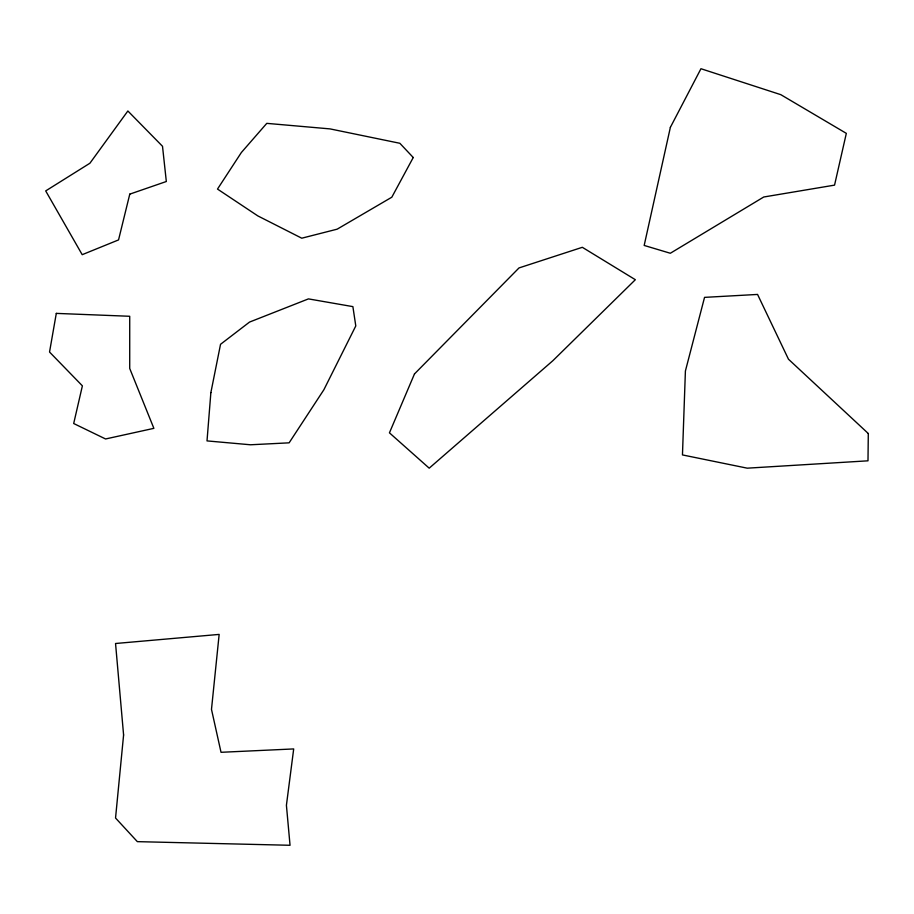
<?xml version="1.0" encoding="UTF-8"?>
<svg xmlns="http://www.w3.org/2000/svg" width="914" height="914" viewBox="0 0 914 914"><rect width="100%" height="100%" fill="white"/><g stroke="black" fill="none" stroke-linecap="round" stroke-linejoin="round"><path stroke-width="1.37" d="M868.3 433.522L867.992 460.816L747.252 468.174L682.461 454.921L685.409 370.993L704.545 297.37L757.557 294.434L788.474 359.213L868.3 433.522M210.871 392.597L207.01 440.902L250.482 444.775L289.121 442.833L323.899 389.707L355.786 325.944L352.884 306.624L308.452 298.889L249.522 322.082L220.537 344.304L210.871 392.597M123.596 734.982L115.541 818.019L137.351 841.645L290.046 845.279L286.413 805.291L293.691 748.932L221.028 752.302L211.488 709.367L219.154 634.407L115.541 643.502L123.596 734.982M56.302 313.388L49.539 352.027L82.386 385.845L73.691 423.513L105.567 438.971L153.872 428.346L129.719 368.456L129.719 316.278L56.302 313.388M670.373 127.343L644.176 245.443L670.328 253.258L763.75 197.001L834.551 185.131L846.33 133.364L780.83 94.679L700.958 68.721L670.373 127.343M129.777 194.134L118.546 239.914L82.203 254.686L45.7 190.912L89.915 163.229L127.869 110.982L162.509 146.286L166.325 181.509L129.777 194.134M414.476 373.94L389.444 432.836L429.203 468.174L552.879 360.687L635.344 279.707L582.332 247.306L519.015 267.928L414.476 373.94M413.242 157.516L391.82 197.207L337.152 229.174L301.769 238.2L257.839 215.91L217.498 189.072L241.353 152.524L266.774 123.356L330.034 128.897L399.852 143.281L413.242 157.516"/></g></svg>
